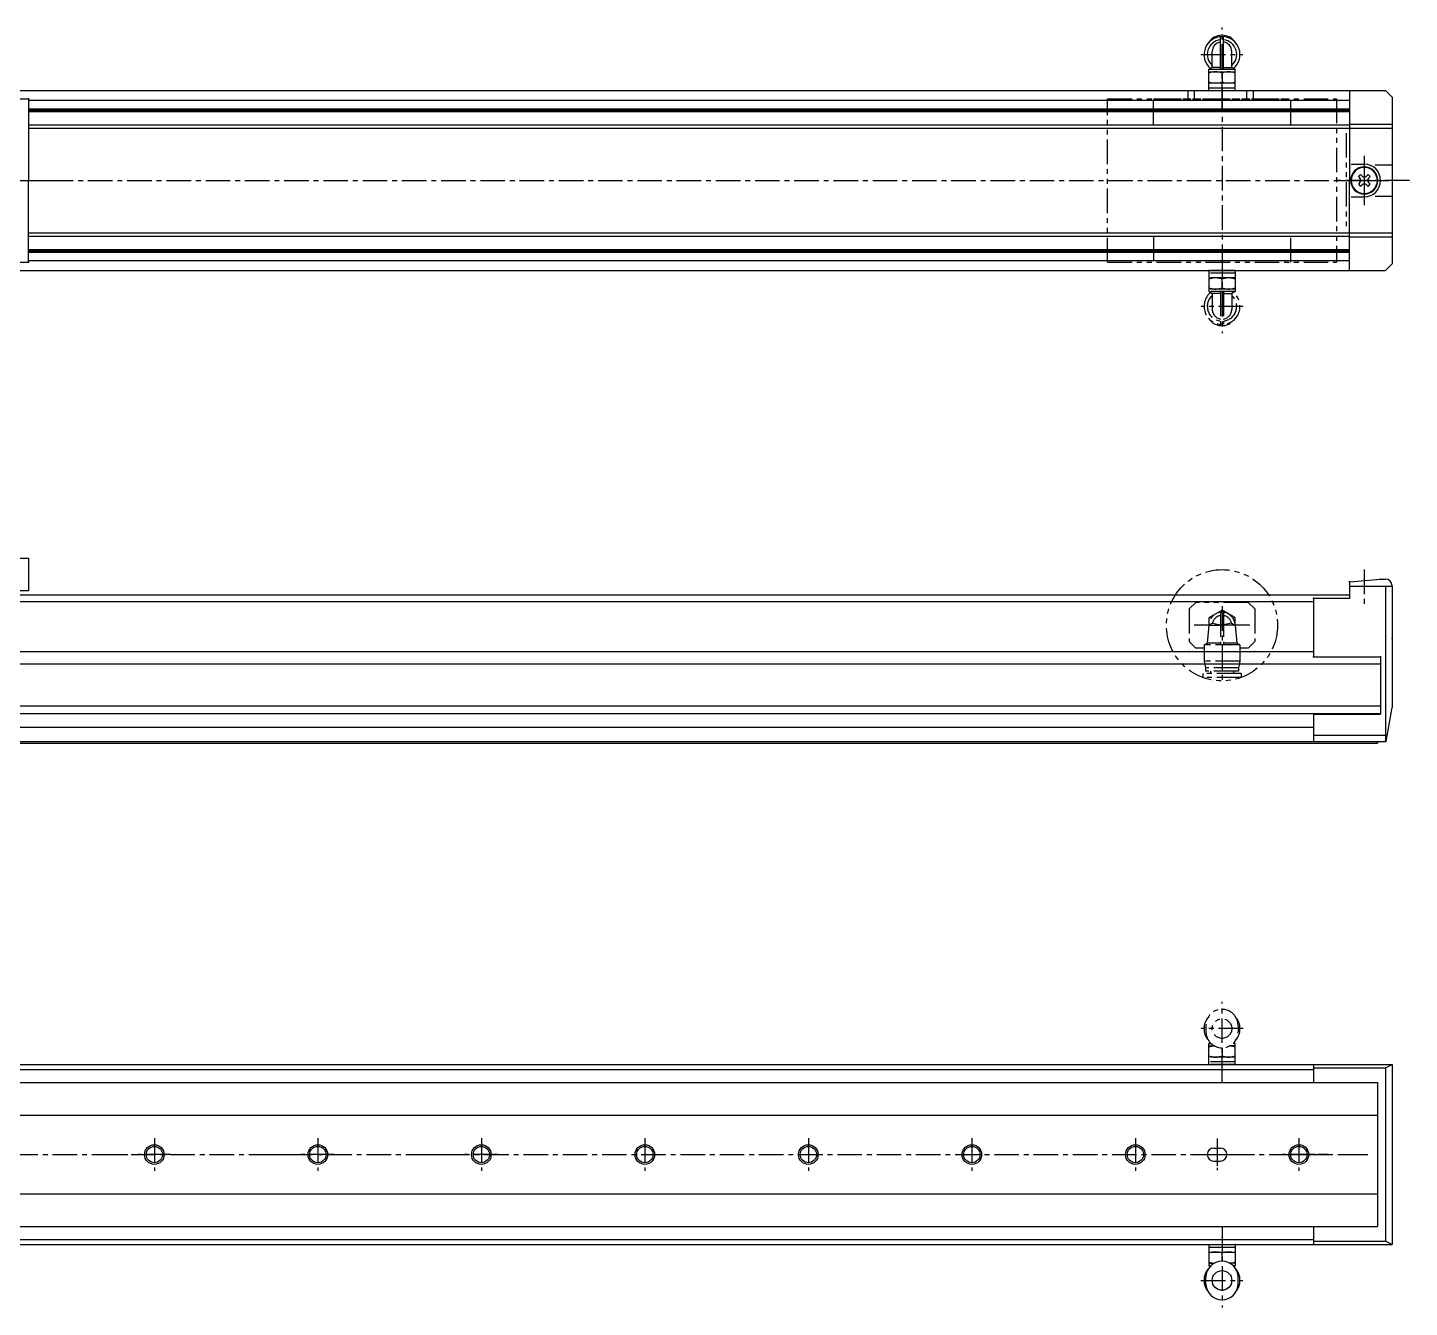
# Model space of a CAD drawing. Extents: x -697 to 114, y 122 to 519.
# Drawn here: x -308.3 to 114.3, y 127.2 to 518.5 of the extents above; entities that cross this region are included whole.
import ezdxf

# ---------------------------------------------------------------- set-up
doc = ezdxf.new("R2010")
doc.units = 0
for name, pattern in [('CENTER', [12, 7.5, -1.5, 1.5, -1.5]), ('CONTINOUS', [0]), ('PHANTOM', [15, 7.5, -1.5, 1.5, -1.5, 1.5, -1.5])]:
    doc.linetypes.add(name, pattern=pattern)
doc.layers.get('0').update_dxf_attribs({"linetype": 'CONTINUOUS'})
doc.layers.add('CENTER', color=1, linetype='CENTER')

msp = doc.modelspace()

# ---------------------------------------------------------------- linework, layer by layer
at = {"color": 7, "linetype": 'CONTINOUS'}
for p, q in [((56.48, 505.79), (56.48, 515.76)), ((57.48, 505.79), (57.48, 515.76)), ((53.98, 506.36), (53.98, 511.19)), ((59.98, 506.36), (59.98, 511.19)), ((52.98, 505.79), (53.98, 506.36)), ((52.98, 499.29), (52.98, 505.79)), ((52.98, 505.79), (60.98, 505.79)), ((52.98, 504.99), (60.98, 504.99)), ((56.48, 506.36), (53.98, 506.36)), ((56.98, 504.63), (56.98, 501.94)), ((57.48, 506.36), (59.98, 506.36)), ((60.98, 505.79), (59.98, 506.36)), ((60.98, 499.29), (60.98, 505.79)), ((-491.02, 499.29), (95.98, 499.29)), ((46.48, 499.29), (46.48, 496.29)), ((48.48, 499.29), (48.48, 496.29)), ((52.98, 501.59), (60.98, 501.59)), ((52.98, 500.09), (60.98, 500.09)), ((52.98, 499.29), (60.98, 499.29)), ((64.48, 499.29), (64.48, 496.29)), ((66.48, 499.29), (66.48, 496.29)), ((95.98, 499.29), (106.98, 499.29)), ((95.98, 499.29), (95.98, 471.79)), ((108.98, 497.29), (106.98, 499.29)), ((-321.52, 496.79), (-308.02, 496.79)), ((-308.02, 496.79), (-308.02, 471.79)), ((-308.02, 496.29), (95.98, 496.29)), ((108.98, 497.29), (108.98, 446.29)), ((-308.02, 493.69), (95.98, 493.69)), ((-308.02, 493.29), (95.98, 493.29)), ((-308.02, 492.88), (95.98, 492.88)), ((-308.02, 488.79), (95.98, 488.79)), ((-308.02, 487.79), (95.98, 487.79)), ((95.98, 488.99), (108.98, 488.99)), ((95.98, 487.79), (108.98, 487.79)), ((96.49, 476.79), (100.48, 476.79)), ((99.32, 473.6), (98.67, 472.95)), ((99.82, 473.1), (99.32, 473.6)), ((101.64, 473.6), (101.15, 473.1)), ((102.29, 472.95), (101.64, 473.6)), ((103.8, 476.59), (108.98, 476.59)), ((-308.02, 446.79), (-308.02, 471.79)), ((95.98, 444.29), (95.98, 471.79)), ((98.67, 472.95), (99.17, 472.45)), ((99.17, 471.12), (98.67, 470.63)), ((98.67, 470.63), (99.32, 469.98)), ((99.32, 469.98), (99.82, 470.47)), ((101.15, 470.47), (101.64, 469.98)), ((101.64, 469.98), (102.29, 470.63)), ((101.8, 472.45), (102.29, 472.95)), ((102.29, 470.63), (101.8, 471.12)), ((96.49, 466.79), (100.48, 466.79)), ((103.8, 466.98), (108.98, 466.98)), ((-308.02, 455.79), (95.98, 455.79)), ((-308.02, 454.79), (95.98, 454.79)), ((95.98, 455.79), (108.98, 455.79)), ((95.98, 454.59), (108.98, 454.59)), ((-308.02, 450.69), (95.98, 450.69)), ((-308.02, 450.29), (95.98, 450.29)), ((-308.02, 449.88), (95.98, 449.88)), ((-491.02, 444.29), (95.98, 444.29)), ((-321.52, 446.79), (-308.02, 446.79)), ((-308.02, 447.29), (95.98, 447.29)), ((95.98, 444.29), (106.98, 444.29)), ((108.98, 446.29), (106.98, 444.29)), ((-322.02, 356.29), (-308.02, 356.29)), ((-308.02, 356.29), (-308.02, 346.29)), ((95.98, 349.06), (105.48, 349.89)), ((95.98, 349.01), (95.98, 344.09)), ((95.98, 347.79), (108.98, 347.79)), ((105.48, 349.89), (106.98, 349.89)), ((106.98, 347.79), (106.98, 300.29)), ((108.98, 347.89), (108.98, 310.63)), ((-494.9, 345.09), (95.98, 345.09)), ((-494.9, 343.09), (84.98, 343.09)), ((-308.02, 346.29), (-378.02, 346.29)), ((84.98, 344.09), (95.98, 344.09)), ((84.98, 344.09), (84.98, 326.09)), ((-494.9, 327.79), (84.98, 327.79)), ((84.98, 326.09), (105.48, 326.09)), ((105.48, 326.09), (105.48, 311.29)), ((-514.82, 323.96), (105.48, 323.96)), ((-514.82, 311.12), (105.48, 311.12)), ((-514.82, 308.79), (105.48, 308.79)), ((84.98, 308.59), (105.48, 308.59)), ((84.98, 308.59), (84.98, 300.29)), ((105.48, 311.29), (105.48, 308.59)), ((107.16, 300.29), (108.98, 310.63)), ((-494.9, 304.62), (84.98, 304.62)), ((-494.9, 300.29), (84.98, 300.29)), ((84.98, 302.18), (106.98, 302.18)), ((84.98, 300.29), (107.16, 300.29)), ((104.48, 300.29), (104.48, 299.79)), ((104.48, 300.29), (106.16, 300.29)), ((-443.52, 299.79), (-257.93, 299.79)), ((-282.05, 299.79), (104.48, 299.79)), ((-521.02, 201.46), (108.98, 201.46)), ((-496.02, 199.96), (84.98, 199.96)), ((84.98, 201.46), (84.98, 195.96)), ((84.98, 200.46), (106.98, 200.46)), ((106.98, 200.46), (108.98, 201.46)), ((106.98, 200.46), (106.98, 147.46)), ((108.98, 201.46), (108.98, 146.46)), ((-511.02, 195.96), (104.48, 195.96)), ((104.48, 195.96), (104.48, 151.96)), ((-511.02, 185.96), (104.48, 185.96)), ((-511.02, 161.96), (104.48, 161.96)), ((-511.02, 151.96), (104.48, 151.96)), ((-496.02, 147.96), (84.98, 147.96)), ((84.98, 151.96), (84.98, 146.46)), ((-521.02, 146.46), (108.98, 146.46)), ((52.98, 146.46), (52.98, 139.96)), ((52.98, 146.46), (60.98, 146.46)), ((52.98, 145.66), (60.98, 145.66)), ((52.98, 144.16), (60.98, 144.16)), ((56.98, 141.36), (56.98, 143.8)), ((60.98, 146.46), (60.98, 139.96)), ((84.98, 147.46), (106.98, 147.46)), ((106.98, 147.46), (108.98, 146.46)), ((52.98, 140.76), (54.63, 140.76)), ((52.98, 139.96), (53.35, 139.75)), ((52.98, 139.96), (53.55, 139.96)), ((60.98, 140.76), (59.33, 140.76)), ((60.98, 139.96), (60.41, 139.96)), ((60.98, 139.96), (60.61, 139.75)), ((52.08, 134.46), (52.08, 136.46)), ((61.88, 134.46), (61.88, 136.46))]:
    msp.add_line(p, q, dxfattribs=at)
at = {"color": 3, "linetype": 'PHANTOM'}
for p, q in [((21.98, 496.79), (91.98, 496.79)), ((21.98, 446.79), (21.98, 496.79)), ((35.98, 488.81), (35.98, 496.79)), ((35.98, 496.79), (77.98, 496.79)), ((77.98, 488.79), (77.98, 496.79)), ((91.98, 496.79), (91.98, 446.79)), ((35.98, 488.79), (77.98, 488.79)), ((94.98, 486.28), (94.98, 457.38)), ((35.98, 454.79), (77.98, 454.79)), ((35.98, 454.77), (35.98, 446.79)), ((77.98, 446.79), (77.98, 454.79)), ((21.98, 446.79), (91.98, 446.79)), ((52.98, 444.29), (52.98, 437.79)), ((60.98, 444.29), (52.98, 444.29)), ((60.98, 444.29), (60.98, 437.79)), ((60.98, 443.49), (52.98, 443.49)), ((60.98, 441.99), (52.98, 441.99)), ((56.98, 438.94), (56.98, 441.63)), ((60.98, 438.59), (52.98, 438.59)), ((60.98, 437.79), (52.98, 437.79)), ((52.98, 437.79), (53.98, 437.21)), ((53.98, 437.21), (53.98, 432.38)), ((56.48, 437.21), (53.98, 437.21)), ((56.48, 437.79), (56.48, 427.81)), ((57.48, 437.79), (57.48, 427.81)), ((57.48, 437.21), (59.98, 437.21)), ((60.98, 437.79), (59.98, 437.21)), ((59.98, 437.21), (59.98, 432.38)), ((48.98, 342.79), (46.98, 340.79)), ((64.98, 342.79), (48.98, 342.79)), ((66.98, 340.79), (64.98, 342.79)), ((46.98, 340.79), (46.98, 330.79)), ((56.98, 340.41), (52.98, 338.1)), ((52.98, 338.1), (52.98, 335.79)), ((56.48, 339.76), (56.48, 329.79)), ((60.98, 338.1), (56.98, 340.41)), ((57.48, 339.76), (57.48, 329.79)), ((60.98, 335.79), (60.98, 338.1)), ((66.98, 340.79), (66.98, 330.79)), ((52.98, 335.79), (52.48, 330.36)), ((54.04, 336.4), (52.98, 335.79)), ((52.98, 335.79), (56.48, 335.79)), ((54.04, 336.4), (56.48, 335.89)), ((59.92, 336.4), (57.48, 335.89)), ((59.92, 336.4), (60.98, 335.79)), ((60.98, 335.79), (61.48, 330.36)), ((48.98, 328.79), (46.98, 330.79)), ((51.48, 329.79), (52.48, 330.36)), ((51.48, 329.79), (51.48, 324.79)), ((62.48, 329.79), (51.48, 329.79)), ((56.48, 330.36), (52.48, 330.36)), ((61.48, 330.36), (57.48, 330.36)), ((62.48, 329.79), (61.48, 330.36)), ((62.48, 329.79), (62.48, 324.79)), ((64.98, 328.79), (66.98, 330.79)), ((51.48, 328.79), (48.98, 328.79)), ((64.98, 328.79), (62.48, 328.79)), ((51.48, 324.79), (51.98, 322.79)), ((62.48, 324.79), (51.48, 324.79)), ((61.98, 322.79), (51.98, 322.79)), ((51.98, 322.79), (51.98, 321.79)), ((61.98, 321.79), (51.98, 321.79)), ((53.48, 321.79), (53.48, 320.99)), ((60.48, 321.79), (60.48, 320.99)), ((62.48, 324.79), (61.98, 322.79)), ((61.98, 322.79), (61.98, 321.79)), ((51.08, 320.99), (51.08, 319.79)), ((62.88, 320.99), (51.08, 320.99)), ((62.88, 319.79), (51.08, 319.79)), ((62.88, 320.99), (62.88, 319.79)), ((52.08, 213.46), (52.08, 211.46)), ((61.88, 213.46), (61.88, 211.46)), ((52.98, 207.96), (53.35, 208.17)), ((52.98, 207.96), (53.55, 207.96)), ((52.98, 201.46), (52.98, 207.96)), ((52.98, 207.16), (54.63, 207.16)), ((60.98, 207.16), (59.33, 207.16)), ((60.98, 207.96), (60.41, 207.96)), ((60.98, 207.96), (60.61, 208.17)), ((60.98, 201.46), (60.98, 207.96)), ((60.98, 203.76), (52.98, 203.76)), ((56.98, 206.56), (56.98, 204.12)), ((60.98, 202.26), (52.98, 202.26)), ((60.98, 201.46), (52.98, 201.46))]:
    msp.add_line(p, q, dxfattribs=at)
at = {"color": 7, "linetype": 'CENTER'}
for p, q in [((55.48, 178.87), (55.48, 169.15)), ((55.48, 177.45), (55.48, 170.46))]:
    msp.add_line(p, q, dxfattribs=at)
at = {"color": 7, "linetype": 'CONTINUOUS'}
for p, q in [((54.48, 175.96), (56.48, 175.96)), ((54.48, 171.96), (56.48, 171.96))]:
    msp.add_line(p, q, dxfattribs=at)
at = {"color": 3, "linetype": 'PHANTOM'}
for centre, radius in [((56.98, 335.79), 17), ((56.98, 212.46), 3)]:
    msp.add_circle(centre, radius, dxfattribs=at)
at = {"color": 7, "linetype": 'CONTINOUS'}
for centre, radius in [((-269.52, 173.96), 3), ((-269.52, 173.96), 2.5), ((-219.52, 173.96), 3), ((-219.52, 173.96), 2.5), ((-169.52, 173.96), 3), ((-169.52, 173.96), 2.5), ((-119.52, 173.96), 3), ((-119.52, 173.96), 2.5), ((-69.52, 173.96), 3), ((-69.52, 173.96), 2.5), ((-19.52, 173.96), 3), ((-19.52, 173.96), 2.5), ((30.48, 173.96), 3), ((30.48, 173.96), 2.5), ((80.48, 173.96), 3), ((80.48, 173.96), 2.5), ((56.98, 135.46), 3)]:
    msp.add_circle(centre, radius, dxfattribs=at)
for centre, radius, start, end in [((56.98, 510.29), 5.5, 309.8225, 230.1775), ((56.98, 511.29), 4.9, 32.3231, 147.6768), ((56.98, 510.29), 4.5, 96.3794, 228.1897), ((56.98, 511.19), 3, 99.5941, 180), ((56.98, 510.29), 4.5, 311.8103, 83.6206), ((56.98, 511.19), 3, 0, 80.4059), ((54.98, 499.21), 5.78, 69.7438, 110.2561), ((58.98, 499.21), 5.78, 69.7439, 110.2561), ((54.98, 507.36), 5.78, 249.7439, 290.2561), ((58.98, 507.36), 5.78, 249.7439, 290.2561), ((100.48, 471.79), 4.15, 0, 359.9997), ((100.48, 471.79), 4, 0, 359.9997), ((100.48, 471.79), 5, 270, 90), ((98.5, 471.79), 0.94, 315, 45), ((100.48, 473.77), 0.94, 225.0001, 315), ((100.48, 469.81), 0.94, 45, 135.0001), ((102.46, 471.79), 0.94, 135.0001, 225.0001), ((106.98, 347.89), 2, 0, 90), ((54.98, 138.39), 5.78, 69.7439, 110.2561), ((58.98, 138.39), 5.78, 69.7439, 110.2561), ((56.98, 136.46), 4.9, 0, 180), ((54.98, 146.54), 5.78, 249.7439, 266.706), ((58.98, 146.54), 5.78, 273.2941, 290.2561), ((56.98, 135.46), 5.5, 138.8389, 221.1611), ((56.98, 135.46), 5.5, 318.839, 41.1612), ((56.98, 134.46), 4.9, 180, 0)]:
    msp.add_arc(centre, radius, start, end, dxfattribs=at)
at = {"color": 3, "linetype": 'PHANTOM'}
for centre, radius, start, end in [((54.98, 436.21), 5.78, 69.7439, 110.2561), ((58.98, 436.21), 5.78, 69.7439, 110.2561), ((56.98, 433.29), 5.5, 129.8225, 50.1775), ((56.98, 433.29), 4.5, 131.8103, 263.6206), ((54.98, 444.36), 5.78, 249.7439, 290.2561), ((58.98, 444.36), 5.78, 249.7438, 290.2561), ((56.98, 433.29), 4.5, 276.3794, 48.1897), ((56.98, 432.38), 3, 180, 260.4059), ((56.98, 432.38), 3, 279.5941, 0), ((56.98, 432.29), 4.9, 212.3231, 327.6768), ((56.98, 335.79), 4, 0.0002, 180.0001), ((56.98, 335.79), 3, 99.594, 168.1896), ((56.98, 335.79), 3, 11.8104, 80.406), ((56.98, 212.46), 5.5, 138.839, 221.1612), ((56.98, 213.46), 4.9, 0, 180), ((56.98, 212.46), 5.5, 318.8389, 41.1611), ((56.98, 211.46), 4.9, 180.0001, 0), ((54.98, 201.39), 5.78, 93.2941, 110.2561), ((58.98, 201.39), 5.78, 69.7439, 86.706), ((54.98, 209.54), 5.78, 249.7439, 290.2561), ((58.98, 209.54), 5.78, 249.7439, 290.2561)]:
    msp.add_arc(centre, radius, start, end, dxfattribs=at)
at = {"color": 7, "linetype": 'CONTINUOUS'}
for centre, start, end in [((54.48, 173.96), 90, 270), ((56.48, 173.96), 270, 90)]:
    msp.add_arc(centre, 2, start, end, dxfattribs=at)
at = {"color": 7, "linetype": 'CONTINOUS'}
for p in [(56.98, 499.29), (56.98, 499.29), (56.98, 499.29), (60.98, 499.29), (-308.02, 496.79), (-308.02, 471.79), (56.98, 471.79), (95.98, 471.79), (100.48, 471.79), (100.48, 471.79), (108.98, 471.79), (-308.02, 446.79), (52.98, 444.29), (56.98, 444.29), (56.98, 444.29), (56.98, 444.29), (56.98, 444.29), (95.98, 444.29), (95.98, 349.06), (95.98, 349.01), (105.48, 349.89), (84.98, 344.09), (95.98, 344.09), (56.98, 335.79), (56.98, 335.79), (56.98, 335.79), (56.98, 335.79), (108.98, 331.79), (46.98, 327.79), (66.98, 327.79), (84.98, 326.09), (105.48, 326.09), (56.98, 319.79), (105.48, 311.29), (52.98, 201.46), (56.98, 201.46), (56.98, 201.46), (56.98, 201.46), (56.98, 146.46), (56.98, 146.46), (56.98, 146.46), (56.98, 146.46), (60.98, 146.46)]:
    msp.add_point(p, dxfattribs=at)
at = {"layer": 'CENTER', "color": 1, "linetype": 'CENTER'}
for p, q in [((56.98, 493.93), (56.98, 518.51)), ((50.53, 510.29), (63.31, 510.29)), ((56.98, 500.21), (56.98, 444.45)), ((100.48, 479.33), (100.48, 464.25)), ((100.48, 479.33), (100.48, 464.25)), ((100.48, 477.79), (100.48, 465.79)), ((100.48, 476.79), (100.48, 466.79)), ((-565.81, 471.79), (102.75, 471.79)), ((-391.17, 471.79), (-300.85, 471.79)), ((-379.57, 471.79), (-300.85, 471.79)), ((114.27, 471.79), (91.14, 471.79)), ((92.94, 471.79), (108.02, 471.79)), ((92.94, 471.79), (108.02, 471.79)), ((94.48, 471.79), (106.48, 471.79)), ((56.98, 449.65), (56.98, 425.06)), ((63.44, 433.29), (50.65, 433.29)), ((100.48, 352.83), (100.48, 341.17)), ((56.98, 341.61), (56.98, 317.8)), ((65.48, 335.79), (48.48, 335.79)), ((62.65, 335.79), (51.89, 335.79)), ((56.98, 196.1), (56.98, 220.69)), ((63.44, 212.46), (50.65, 212.46)), ((-269.52, 178.96), (-269.52, 168.96)), ((-219.52, 178.96), (-219.52, 168.96)), ((-169.52, 178.96), (-169.52, 168.96)), ((-119.52, 178.96), (-119.52, 168.96)), ((-69.52, 178.96), (-69.52, 168.96)), ((-19.52, 178.96), (-19.52, 168.96)), ((30.48, 178.96), (30.48, 168.96)), ((80.48, 178.96), (80.48, 168.96)), ((-528.62, 173.96), (101.53, 173.96)), ((-285.08, 173.96), (-276.2, 173.96)), ((-285.08, 173.96), (-276.2, 173.96)), ((-264.52, 173.96), (-274.52, 173.96)), ((-235.08, 173.96), (-226.2, 173.96)), ((-235.08, 173.96), (-226.2, 173.96)), ((-214.52, 173.96), (-224.52, 173.96)), ((-185.08, 173.96), (-176.2, 173.96)), ((-185.08, 173.96), (-176.2, 173.96)), ((-164.52, 173.96), (-174.52, 173.96)), ((54.92, 173.96), (63.8, 173.96)), ((54.92, 173.96), (63.8, 173.96)), ((85.48, 173.96), (75.48, 173.96)), ((77.42, 173.96), (86.3, 173.96)), ((77.42, 173.96), (86.3, 173.96)), ((89.42, 173.96), (86.3, 173.96)), ((89.42, 173.96), (86.3, 173.96)), ((89.42, 173.96), (86.3, 173.96)), ((89.42, 173.96), (86.3, 173.96)), ((93.42, 173.96), (102.3, 173.96)), ((93.42, 173.96), (102.3, 173.96)), ((56.98, 151.82), (56.98, 127.24)), ((50.53, 135.46), (63.31, 135.46))]:
    msp.add_line(p, q, dxfattribs=at)

doc.saveas('drawing.dxf')
